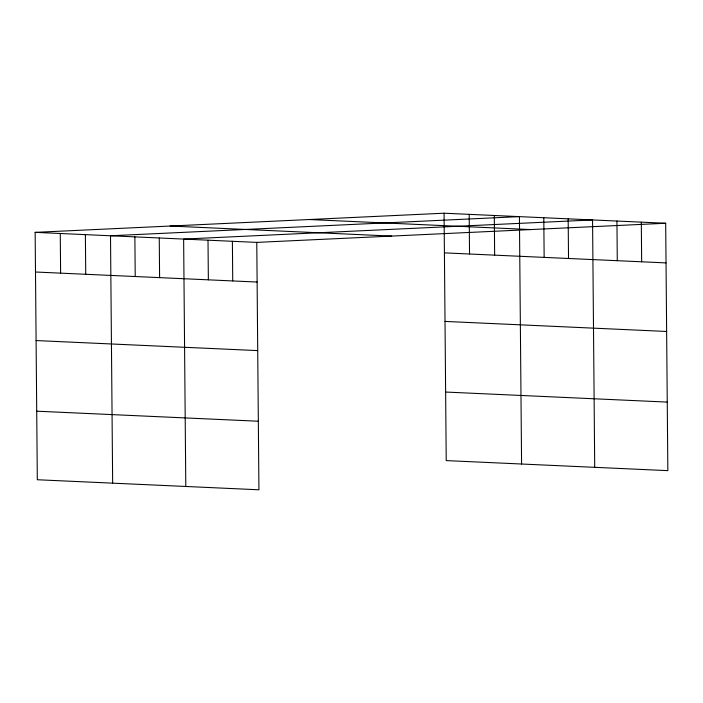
<?xml version="1.0" encoding="UTF-8"?>
<svg xmlns="http://www.w3.org/2000/svg" width="703" height="703" viewBox="0 0 703 703"><rect width="100%" height="100%" fill="white"/><g stroke="black" fill="none" stroke-linecap="round" stroke-linejoin="round"><path stroke-width="1.05" d="M35.15 232.359L256.771 242.394L258.932 489.789L37.312 479.745L35.15 232.359L444.068 213.211L665.688 223.255L667.85 470.641L446.229 460.606L444.068 213.211M256.771 242.394L665.688 223.255M309.127 219.529L530.747 229.573M170.091 226.041L391.712 236.085M444.419 252.869L666.04 262.904M35.493 272.008L257.113 282.044M445.017 321.42L666.637 331.464M36.09 340.56L257.711 350.604M445.632 392.046L667.252 402.09M36.714 411.193L258.326 421.229M641.312 222.157L641.663 261.806M616.935 221.05L617.278 260.699M594.712 467.328L592.559 219.942L183.632 239.082L185.794 486.467M568.182 218.835L568.525 258.493M543.797 217.737L544.148 257.386M521.582 464.015L519.42 216.629L110.503 235.769L112.656 483.154M494.306 215.496L494.648 255.145M469.191 214.353L469.534 254.003M232.394 241.296L232.737 280.945M208.009 240.189L208.36 279.838M159.256 237.983L159.599 277.632M134.879 236.876L135.222 276.525M85.379 234.635L85.731 274.284M60.265 233.493L60.616 273.142"/></g></svg>
